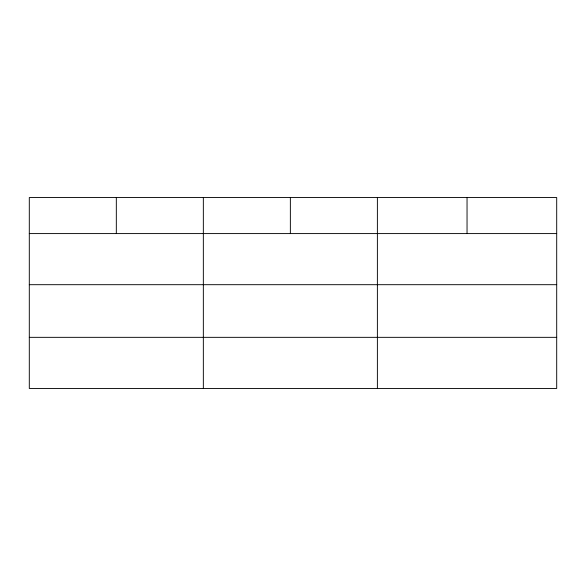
<?xml version="1.0" encoding="UTF-8"?>
<svg xmlns="http://www.w3.org/2000/svg" width="586" height="586" viewBox="0 0 586 586"><rect width="100%" height="100%" fill="white"/><g stroke="black" fill="none" stroke-linecap="round" stroke-linejoin="round"><path stroke-width="0.88" d="M556.7 284.693L556.7 197.555L29.3 197.555L29.3 388.445L556.7 388.445L556.7 284.693L29.3 284.693M29.3 233.587L556.7 233.587M29.3 337.338L556.7 337.338M467.042 197.555L467.042 233.587M377.384 197.555L377.384 388.445M290.363 197.555L290.363 233.587M203.342 197.555L203.342 388.445M116.321 197.555L116.321 233.587"/></g></svg>
